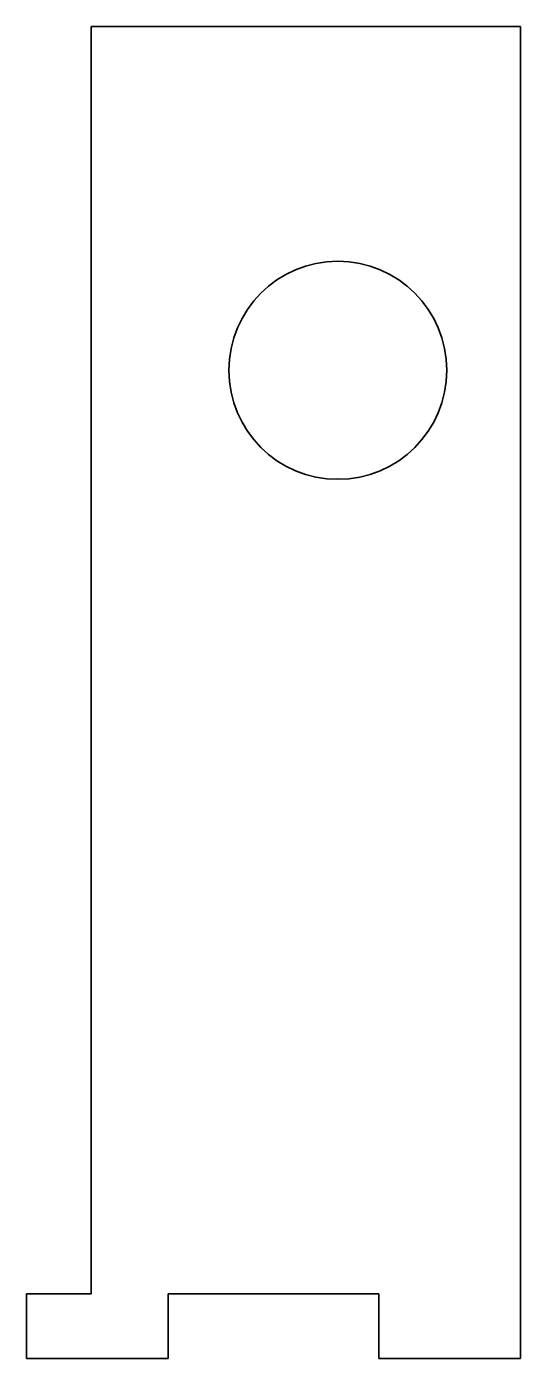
# Model space of a CAD drawing. Header units: inches. Extents: x 0 to 23, y 0 to 62.
import ezdxf

# ---------------------------------------------------------------- set-up
doc = ezdxf.new("R2010")
doc.units = ezdxf.units.IN
doc.header["$MEASUREMENT"] = 0
doc.layers.add('SIMUMAK Visible (ISO)', color=7, linetype='Continuous', lineweight=35)

# ---------------------------------------------------------------- blocks, each defined once
blk = doc.blocks.new('CD-IND-31-CPE3-01_Sheet_4_CD-IND-31-CPE3-01')
at = {"layer": 'SIMUMAK Visible (ISO)'}
for p, q in [((-8.5, 31), (11.5, 31)), ((-8.5, 31), (-8.5, -28)), ((11.5, 31), (11.5, -31)), ((-11.5, -31), (-11.5, -28)), ((-8.5, -28), (-11.5, -28)), ((-4.9, -31), (-4.9, -28)), ((-4.9, -28), (4.9, -28)), ((4.9, -28), (4.9, -31)), ((-4.9, -31), (-11.5, -31)), ((11.5, -31), (4.9, -31))]:
    blk.add_line(p, q, dxfattribs=at)
blk.add_circle((3, 15), 5.075, dxfattribs=at)

msp = doc.modelspace()

# ---------------------------------------------------------------- block references
msp.add_blockref('CD-IND-31-CPE3-01_Sheet_4_CD-IND-31-CPE3-01', (11.5, 31))

doc.saveas('drawing.dxf')
